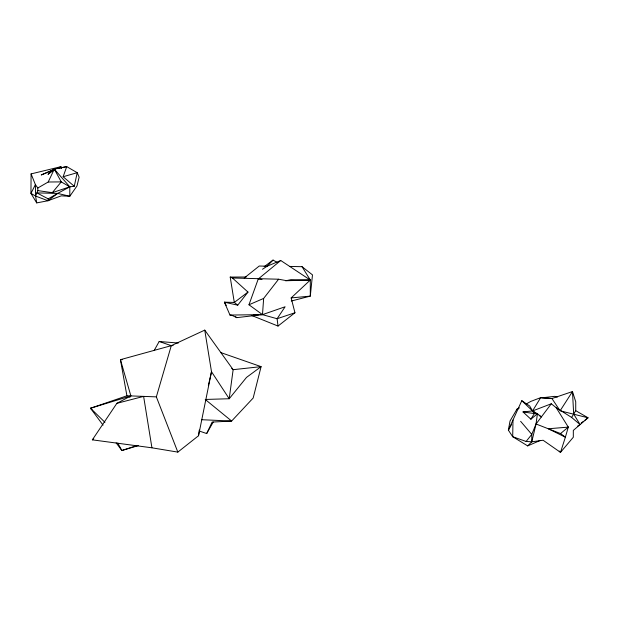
<?xml version="1.0" encoding="UTF-8"?>
<svg xmlns="http://www.w3.org/2000/svg" width="619" height="619" viewBox="0 0 619 619"><rect width="100%" height="100%" fill="white"/><g stroke="black" fill="none" stroke-linecap="round" stroke-linejoin="round"><path stroke-width="0.93" d="M61.629 168.407L60.941 166.673L31.089 173.9L30.95 193.383L36.707 202.908L47.988 200.734L61.258 195.852L69.808 196.254L76.996 185.932L79.131 177.173L77.213 172.686L66.728 166.627L54.294 169.134L47.988 174.31L55.199 168.972L41.233 174.968L55.725 168.871M512.996 419.984L512.702 436.712L527.667 445.897L539.961 440.566M289.7 266.425L302.049 266.704L310.297 280.043L291.154 297.917L294.946 312.757L277.095 318.731L262.487 314.645L263.648 298.428L278.589 279.215L286.759 280.717L310.297 280.043L310.297 296.122L291.286 301.027M31.089 173.9L35.399 184.624L30.95 193.383L35.585 196.061L47.988 200.734L48.197 198.854L57.613 193.422L69.808 186.83L74.272 186.273L77.213 172.686L63.146 176.732L74.272 186.273M177.831 452.11L156.352 396.872L130.872 395.912L116.859 403.34L92.347 439.846L151.926 447.808L177.831 452.11L198.529 435.745L199.279 430.073M527.667 445.897L531.775 441.804L536.039 423.984L537.424 413.755L532.549 410.939L521.794 400.686L508.369 430.143L512.702 436.712L526.127 441.463L531.775 441.804L543.118 440.256L560.505 452.373L573.318 437.223L573.318 430.406L588.05 417.794L575.732 410.683L575.732 401.777L572.482 391.556L551.939 398.528L541.447 397.878L554.593 396.353L557.355 397.065M198.529 435.745L211.497 371.709L204.75 330.12L171.285 345.657L120.434 359.678L126.918 395.812L130.872 395.912L120.434 359.678L122.314 359.716M208.363 385.583L211.497 371.709L229.208 398.737L246.517 377.404L261.094 366.641L220.48 352.474M156.352 396.872L171.285 345.657L173.15 345.572M63.146 176.732L66.728 166.627L57.072 168.592L60.941 166.673M251.484 315.388L278.032 326.058L277.095 318.731L285.111 306.769L262.487 314.645L248.97 304.78L258.239 278.991L280.74 260.498L310.297 280.043L290.969 279.649L285.591 280.809M35.585 196.061L37.805 190.606L37.805 188.006L35.399 184.624L35.585 196.061L36.707 202.908M585.025 420.115L588.05 417.794L560.11 410.799L572.482 391.556L573.674 414.057L580.104 424.595L571.616 417.438L556.218 407.728L551.297 403.789L536.039 423.984L531.775 434.406L526.127 441.463M37.805 188.006L48.197 182.009L54.294 169.134L69.808 186.83L69.808 196.254L57.613 193.422L36.877 192.88L48.197 198.854M199.465 431.087L206.676 433.555L212.124 422.081L231.645 421.044L253.179 398.017L261.094 366.641L233.139 369.682L231.73 368.413M154.17 350.493L159.176 341.502L178.318 343.042M206.676 433.555L213.23 422.05M511.642 424.41L508.369 430.143L510.033 420.997L516.919 409.221L519.356 407.851M571.616 417.438L575.732 410.683M559.599 410.026L551.939 398.528L540.673 397.646L532.549 410.939L523.009 411.929L530.885 419.21L537.424 413.755L541.37 416.927L539.164 415.434M530.885 419.21L534.336 413.577L537.424 413.755M129.719 397.444L130.872 395.912L90.521 408.231L103.048 425.145M237.727 305.175L247.979 292.083L232.419 277.993L230.206 277.08L234.299 302.443L237.727 305.175L224.395 302.173L229.982 315.063L231.816 315.28L236.752 317.648L262.487 314.645L229.982 315.063M37.805 190.606L52.298 192.664L61.258 181.893L54.294 169.134M277.204 262.417L273.049 260.065L267.207 266.193L262.479 269.265M92.347 439.846L93.74 438.616M536.039 423.984L560.551 433.555L568.296 427.118L556.218 407.728M244.219 278.032L259.237 266.023L267.207 266.193L280.74 260.498M278.032 326.058L294.946 312.757M581.241 423.025L583.508 421.284M47.988 200.734L57.613 193.422M247.979 292.083L234.299 302.443L224.395 302.173L226.252 305.446M264.151 266.719L273.049 260.065M577.512 426.181L579.051 425.114M526.676 403.727L530.738 401.437L540.673 397.646M248.97 304.78L263.648 298.428M551.297 403.789L532.549 410.939L529.694 406.018L521.794 400.686M91.852 409.592L90.521 408.231L126.918 395.812M516.919 409.221L518.714 408.61M52.298 192.664L69.808 186.83L61.258 181.893L48.197 182.009M137.356 445.432L121.835 450.516L116.14 442.825M138.292 445.61L121.835 450.516L117.796 443.065M116.859 403.34L143.616 396.392L151.926 447.808M291.154 297.917L310.297 296.122L312.479 274.875L302.049 266.704M253.341 314.947L258.827 314.769M260.661 314.707L262.487 314.645M206.189 399.425L229.208 398.737L233.139 369.682L204.75 330.12M230.206 277.08L246.23 277.002M232.419 277.993L278.589 279.215M201.601 419.713L231.645 421.044L205.229 399.456M258.239 278.991L262.046 279.455M523.009 411.929L534.336 413.577L532.549 410.939L534.754 412.44M159.176 341.502L171.285 345.657M536.224 413.438L537.694 414.436M560.551 433.555L565.379 437.2L560.505 452.373L559.197 451.058M235.522 316.603L236.752 317.648M90.521 408.231L104.936 422.32M520.618 421.307L531.775 434.406L531.775 441.804M568.296 427.118L565.379 437.2L548.295 428.766L568.296 427.118"/></g></svg>
